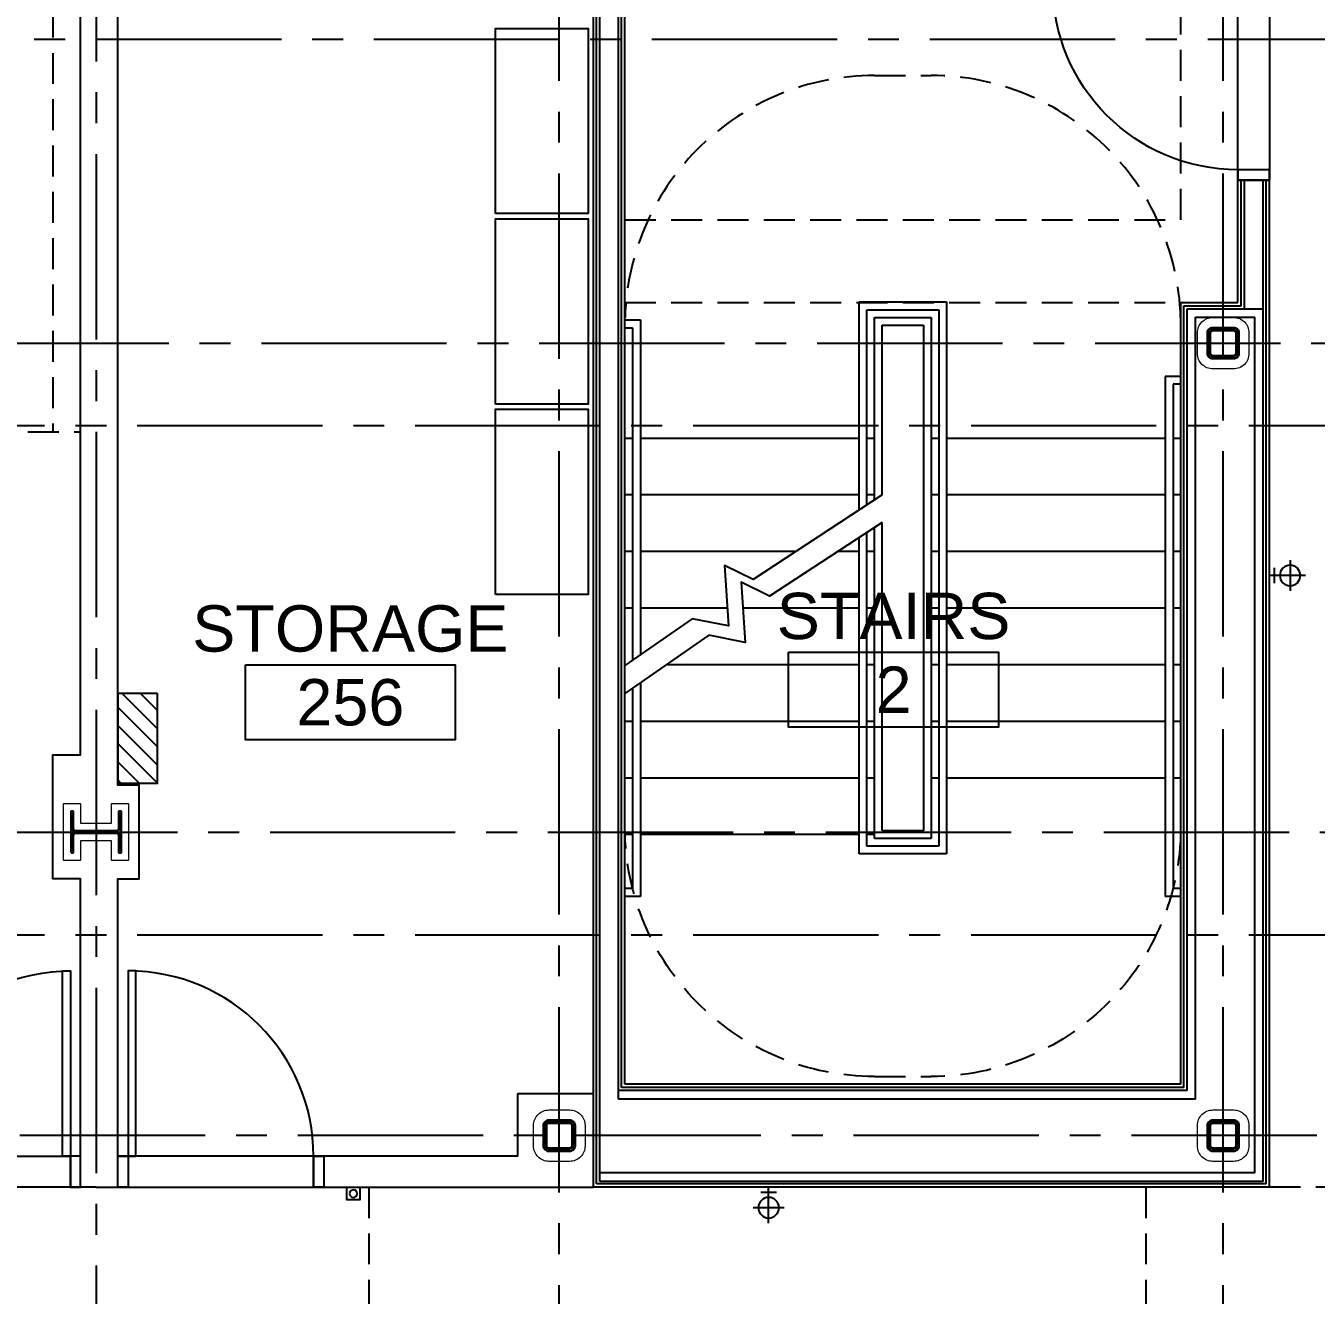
# Model space of a CAD drawing. Header units: inches. Extents: x 12000 to 16048, y 0 to 3185.
# Drawn here: x 15122.3 to 15373.1, y 1152.3 to 1398.9 of the extents above; entities that cross this region are included whole.
import ezdxf
from ezdxf.enums import TextEntityAlignment as Align

# ---------------------------------------------------------------- set-up
doc = ezdxf.new("R2010")
doc.units = ezdxf.units.IN
doc.header["$LTSCALE"] = 48
doc.header["$MEASUREMENT"] = 0
for name, pattern in [('CENTER2', [1.125, 0.75, -0.125, 0.125, -0.125]), ('HIDDEN', [0.375, 0.25, -0.125]), ('HIDDEN2', [0.1875, 0.125, -0.0625])]:
    doc.linetypes.add(name, pattern=pattern)
for name, color, linetype in [('_0_Objects', 8, 'Continuous'), ('A-Door', 8, 'Continuous'), ('A-Door-Head', 8, 'Continuous'), ('A-Flor-Case', 8, 'Continuous'), ('A-Flor-Hral', 8, 'Continuous'), ('A-Flor-Pfix', 8, 'Continuous'), ('A-Flor-Soffit', 8, 'HIDDEN2'), ('A-Flor-Spcl', 8, 'Continuous'), ('A-Flor-Strs', 8, 'Continuous'), ('A-Flor-Wall Mtd Fixture', 8, 'Continuous'), ('A-Grid(3-32)', 8, 'CENTER2'), ('A-Tag-Rm(3-32)', 8, 'Continuous'), ('A-Wall-Full', 8, 'Continuous'), ('A-Wall-Hatch', 8, 'Continuous'), ('S-Grid-Iden', 8, 'Continuous')]:
    doc.layers.add(name, color=color, linetype=linetype)
for name, color, linetype, lineweight in [('A-Detl-Hatch', 8, 'Continuous', 18), ('S-Detl-Hatch', 8, 'Continuous', 18), ('S-Detl-Wide', 8, 'Continuous', 35)]:
    doc.layers.add(name, color=color, linetype=linetype, lineweight=lineweight)
doc.styles.get("Standard").update_dxf_attribs({"font": 'arial.ttf'})

# ---------------------------------------------------------------- blocks, each defined once
blk = doc.blocks.new('stand-pipe')
for p, q in [((13.75, -16.77), (15.5, -16.77)), ((15.5, -19.27), (15.5, -16.77)), ((13.86, -19.27), (15.5, -19.27)), ((9.81, -24.31), (14.19, -24.31))]:
    blk.add_line(p, q)
for points in [[(10.2, -19.63), (10.13, -19.63), (10.25, -16.63)], [(10.25, -16.63), (10.75, -16.51), (12, -16.51)], [(10.25, -16.63), (12, -16.63)], [(10.75, -16.51), (10.75, -15.27)], [(13.75, -16.63), (13.25, -16.51), (12, -16.51)], [(13.75, -16.63), (12, -16.63)], [(13.25, -16.51), (13.25, -15.27)], [(13.8, -19.63), (13.87, -19.63), (13.75, -16.63)], [(10.13, -19.97), (10.13, -19.74), (12, -19.74)], [(11.28, -20.11), (10.13, -19.97), (12, -19.97)], [(10.15, -19.15), (12, -19.15)], [(10.2, -19.74), (10.2, -19.63)], [(10.2, -19.63), (12, -19.63)], [(13.85, -19.15), (12, -19.15)], [(13.8, -19.63), (12, -19.63)], [(13.87, -19.97), (13.87, -19.74), (12, -19.74)], [(12.72, -20.11), (13.87, -19.97), (12, -19.97)], [(13.8, -19.74), (13.8, -19.63)], [(11.28, -21.89), (11.28, -20.11), (12, -20.11)], [(11.28, -20.7), (12, -20.7)], [(11.54, -22.51), (12, -22.51)], [(12.72, -21.89), (12.72, -20.11), (12, -20.11)], [(12.72, -20.7), (12, -20.7)], [(12.46, -22.51), (12, -22.51)], [(9.5, -23.68), (14.5, -23.68)], [(11.54, -24.31), (11.54, -24.42), (12, -24.42)], [(11.65, -23.59), (12, -23.59)], [(12.35, -23.59), (12, -23.59)], [(12.46, -24.31), (12.46, -24.42), (12, -24.42)]]:
    blk.add_lwpolyline(points)
for points in [[(11.65, -23.68), (11.65, -23.59), (11.54, -23.59), (11.54, -22.51), (11.34, -22.51, -0.214855), (11.05, -22.38), (11.05, -21.89), (12, -21.89)], [(12.35, -23.68), (12.35, -23.59), (12.46, -23.59), (12.46, -22.51), (12.66, -22.51, 0.214855), (12.95, -22.38), (12.95, -21.89), (12, -21.89)], [(11.63, -24.42, 0.424993), (12, -24.77, 0.928807)], [(12.37, -24.42, -0.424993), (12, -24.77, -0.928807)]]:
    blk.add_lwpolyline(points, format="xyb")
for centre, radius in [((12, -12), 3.5), ((12, -12), 3), ((24, -12), 2.06)]:
    blk.add_circle(centre, radius)
for centre, start, end in [((10.15, -23.75), 173.8478, 239.132), ((13.85, -23.75), 300.868, 6.1522)]:
    blk.add_arc(centre, 0.649, start, end)
at = {"layer": 'Defpoints'}
blk.add_point((0, 0), dxfattribs=at)
blk = doc.blocks.new('st clearance 1')
at = {"linetype": 'HIDDEN2'}
blk.add_line((19.5, 48.5), (30.5, 48.5), dxfattribs=at)
for centre, start, end in [((19.5, 0), 90, 178.2277), ((30.5, 0), 1.7723, 90)]:
    blk.add_arc(centre, 48.5, start, end, dxfattribs=at)
blk = doc.blocks.new('st 2nd right')
at = {"layer": 'A-Flor-Hral'}
for p, q in [((45.5, 111.55), (45.5, 152)), ((45.5, 152), (62.5, 152)), ((47, 112.53), (47, 150.5)), ((47, 150.5), (61, 150.5)), ((61, 150.5), (61, 46.25)), ((62.5, 152), (62.5, 44.75)), ((0, 148.5), (3, 148.5)), ((3, 148.5), (3, 83.47)), ((48.5, 113.52), (48.5, 149)), ((48.5, 149), (59.5, 149)), ((59.5, 149), (59.5, 47.75)), ((0, 147), (1.5, 147)), ((1.5, 147), (1.5, 82.43)), ((50, 114.5), (50, 147.5)), ((50, 147.5), (58, 147.5)), ((58, 147.5), (58, 49.25)), ((105, 137.5), (105, 36.5)), ((108, 137.5), (105, 137.5)), ((106.5, 136), (106.5, 38)), ((108, 136), (106.5, 136)), ((48.5, 47.75), (48.5, 108.18)), ((50, 49.25), (50, 109.16)), ((45.5, 44.75), (45.5, 106.21)), ((47, 46.25), (47, 107.2)), ((3, 78.01), (3, 36.5)), ((1.5, 76.97), (1.5, 38)), ((59.5, 47.75), (48.5, 47.75)), ((58, 49.25), (50, 49.25)), ((61, 46.25), (47, 46.25)), ((62.5, 44.75), (45.5, 44.75)), ((1.5, 38), (0, 38)), ((108, 38), (106.5, 38)), ((3, 36.5), (0, 36.5)), ((108, 36.5), (105, 36.5))]:
    blk.add_line(p, q, dxfattribs=at)
for points in [[(50, 114.5), (24.9, 98.04), (19.35, 100.77), (20.12, 89.05), (13.06, 90.45), (0, 81.39)], [(50, 109.16), (28.12, 94.82), (22.57, 97.55), (23.34, 85.83), (16.29, 87.23), (0, 75.93)]]:
    blk.add_lwpolyline(points, dxfattribs=at)
at = {"layer": 'A-Flor-Strs'}
for p, q in [((1.5, 125.5), (0, 125.5)), ((45.5, 125.5), (3, 125.5)), ((48.5, 125.5), (47, 125.5)), ((61, 125.5), (59.5, 125.5)), ((105, 125.5), (62.5, 125.5)), ((108, 125.5), (106.5, 125.5)), ((1.5, 114.5), (0, 114.5)), ((45.5, 114.5), (3, 114.5)), ((48.5, 114.5), (47, 114.5)), ((61, 114.5), (59.5, 114.5)), ((105, 114.5), (62.5, 114.5)), ((108, 114.5), (106.5, 114.5)), ((1.5, 103.5), (0, 103.5)), ((33.23, 103.5), (3, 103.5)), ((45.5, 103.5), (41.36, 103.5)), ((48.5, 103.5), (47, 103.5)), ((61, 103.5), (59.5, 103.5)), ((105, 103.5), (62.5, 103.5)), ((108, 103.5), (106.5, 103.5)), ((1.5, 92.5), (0, 92.5)), ((19.89, 92.5), (3, 92.5)), ((45.5, 92.5), (22.9, 92.5)), ((48.5, 92.5), (47, 92.5)), ((61, 92.5), (59.5, 92.5)), ((105, 92.5), (62.5, 92.5)), ((108, 92.5), (106.5, 92.5)), ((45.5, 81.5), (8.03, 81.5)), ((48.5, 81.5), (47, 81.5)), ((61, 81.5), (59.5, 81.5)), ((105, 81.5), (62.5, 81.5)), ((108, 81.5), (106.5, 81.5)), ((1.5, 70.5), (0, 70.5)), ((45.5, 70.5), (3, 70.5)), ((48.5, 70.5), (47, 70.5)), ((61, 70.5), (59.5, 70.5)), ((105, 70.5), (62.5, 70.5)), ((108, 70.5), (106.5, 70.5)), ((1.5, 59.5), (0, 59.5)), ((45.5, 59.5), (3, 59.5)), ((48.5, 59.5), (47, 59.5)), ((61, 59.5), (59.5, 59.5)), ((105, 59.5), (62.5, 59.5)), ((108, 59.5), (106.5, 59.5)), ((1.5, 48.5), (0, 48.5)), ((45.5, 48.5), (3, 48.5)), ((48.5, 48.5), (47, 48.5))]:
    blk.add_line(p, q, dxfattribs=at)
at = {"layer": 'A-Flor-Pfix', "xscale": -1, "rotation": 90}
blk.add_blockref('stand-pipe', (0, 246), dxfattribs=at)
at = {"layer": 'A-Flor-Strs', "linetype": 'HIDDEN2'}
blk.add_blockref('st clearance 1', (29, 147.5), dxfattribs=at)
at = {"layer": 'A-Flor-Strs', "linetype": 'HIDDEN2', "xscale": -1, "rotation": 180}
blk.add_blockref('st clearance 1', (29, 50), dxfattribs=at)
blk = doc.blocks.new('Door 36in')
blk.add_lwpolyline([(0, 36), (1.5, 36), (1.5, 0), (0, 0)], close=True)
blk.add_arc((0, 0), 36, 0, 90)
blk = doc.blocks.new('2ND FLOOR CORE & SHELL')
at = {"layer": 'A-Door'}
blk.add_lwpolyline([(11342.37, -8673.05), (11348.5, -8673.05), (11348.5, -8671.05), (11342.37, -8671.05)], close=True, dxfattribs=at)
at = {"layer": 'A-Door-Head'}
blk.add_lwpolyline([(11342.37, -8633.05), (11348.5, -8633.05), (11348.5, -8673.05), (11342.37, -8673.05)], close=True, dxfattribs=at)
at = {"layer": 'A-Flor-Soffit'}
for p, q in [((11331.25, -8680.78), (11331.25, -8631.05)), ((11223.25, -8680.78), (11331.25, -8680.78)), ((11223.25, -8696.84), (11331.25, -8696.84))]:
    blk.add_line(p, q, dxfattribs=at)
at = {"layer": 'A-Wall-Full'}
for p, q in [((11217.12, -8868.75), (11217.12, -8582.75)), ((11223.25, -8848.75), (11223.25, -8592)), ((11342.37, -8673.05), (11348.5, -8673.05)), ((11342.37, -8696.84), (11342.37, -8673.05)), ((11348.5, -8868.75), (11348.5, -8673.05)), ((11331.25, -8848.75), (11331.25, -8696.84)), ((11331.25, -8696.84), (11342.37, -8696.84)), ((11331.25, -8848.75), (11223.25, -8848.75)), ((11348.5, -8868.75), (11217.12, -8868.75))]:
    blk.add_line(p, q, dxfattribs=at)
at = {"layer": 'A-Wall-Hatch'}
for p, q in [((11217.75, -8868.13), (11217.75, -8586.5)), ((11218.37, -8867.63), (11218.37, -8587.13)), ((11222, -8851.63), (11222, -8590.75)), ((11222.62, -8849.38), (11222.62, -8591.38)), ((11343, -8697.47), (11343, -8673.05)), ((11343.62, -8698.09), (11343.62, -8673.05)), ((11347.25, -8867.63), (11347.25, -8673.05)), ((11347.87, -8868.13), (11347.87, -8673.05)), ((11331.87, -8849.38), (11331.87, -8697.47)), ((11331.87, -8697.47), (11343, -8697.47)), ((11332.5, -8850), (11332.5, -8698.09)), ((11332.5, -8698.09), (11347.25, -8698.09)), ((11334.12, -8851.63), (11334.12, -8699.72)), ((11334.12, -8699.72), (11345.62, -8699.72)), ((11345.62, -8866), (11345.62, -8699.72)), ((11332.5, -8850), (11222, -8850)), ((11331.87, -8849.38), (11222.62, -8849.38)), ((11334.12, -8851.63), (11222, -8851.63)), ((11345.62, -8866), (11218.37, -8866)), ((11347.25, -8867.63), (11218.37, -8867.63)), ((11347.87, -8868.13), (11217.75, -8868.13))]:
    blk.add_line(p, q, dxfattribs=at)
blk.add_blockref('st 2nd right', (11223.25, -8848.75))
at = {"layer": 'A-Door', "xscale": -1, "rotation": 90}
blk.add_blockref('Door 36in', (11342.37, -8635.05), dxfattribs=at)
blk = doc.blocks.new('*U26')
at = {"layer": 'A-Detl-Hatch'}
h = blk.add_hatch(dxfattribs=at)
h.set_pattern_fill('ANSI32', color=256, scale=6, style=0)
h.set_pattern_definition([(45, (-3, 0), (-1.591, 1.591), []), (45, (-1.9393, 0), (-1.591, 1.591), [])])
edge = h.paths.add_edge_path(flags=16)
edge.add_line((-2, -0.5), (2, -0.5))
edge.add_arc((2, -1), 0.5, 0, 90, ccw=False)
edge.add_line((2.5, -1), (2.5, -5))
edge.add_arc((2, -5), 0.5, -90, 0, ccw=False)
edge.add_line((2, -5.5), (-2, -5.5))
edge.add_arc((-2, -5), 0.5, 180, 270, ccw=False)
edge.add_line((-2.5, -5), (-2.5, -1))
edge.add_arc((-2, -1), 0.5, 90, 180, ccw=False)
edge = h.paths.add_edge_path()
edge.add_line((-2, 0), (2, 0))
edge.add_arc((2, -1), 1, 0, 90, ccw=False)
edge.add_line((3, -1), (3, -5))
edge.add_arc((2, -5), 1, -90, 0, ccw=False)
edge.add_line((2, -6), (-2, -6))
edge.add_arc((-2, -5), 1, 180, 270, ccw=False)
edge.add_line((-3, -5), (-3, -1))
edge.add_arc((-2, -1), 1, 90, 180, ccw=False)
at = {"linetype": 'ByBlock'}
for points in [[(-2, 0), (2, 0, -0.414214), (3, -1), (3, -5, -0.414214), (2, -6), (-2, -6, -0.414214), (-3, -5), (-3, -1, -0.414214)], [(-2, -0.5), (2, -0.5, -0.414214), (2.5, -1), (2.5, -5, -0.414214), (2, -5.5), (-2, -5.5, -0.414214), (-2.5, -5), (-2.5, -1, -0.414214)]]:
    blk.add_lwpolyline(points, format="xyb", close=True, dxfattribs=at)
blk = doc.blocks.new('HSS 6X6')
at = {"layer": 'S-Detl-Hatch'}
blk.add_lwpolyline([(13836.95, -7384.91), (13840.95, -7384.91, -0.414214), (13843.95, -7387.91), (13843.95, -7391.91, -0.414214), (13840.95, -7394.91), (13836.95, -7394.91, -0.414214), (13833.95, -7391.91), (13833.95, -7387.91, -0.414214)], format="xyb", close=True, dxfattribs=at)
at = {"layer": 'S-Detl-Wide'}
blk.add_blockref('*U26', (13838.95, -7386.91), dxfattribs=at)
blk = doc.blocks.new('*U9')
at = {"layer": 'A-Detl-Hatch'}
h = blk.add_hatch(dxfattribs=at)
h.set_pattern_fill('ANSI32', color=256, scale=6, style=0)
h.set_pattern_definition([(45, (0, -4.865), (-1.591, 1.591), []), (45, (1.0607, -4.865), (-1.591, 1.591), [])])
edge = h.paths.add_edge_path()
edge.add_line((3.98, -9.73), (3.98, -9.295))
edge.add_line((3.98, -9.295), (0.645, -9.295))
edge.add_arc((0.645, -8.795), 0.5, 180, 270, ccw=False)
edge.add_line((0.145, -8.795), (0.145, -0.935))
edge.add_arc((0.645, -0.935), 0.5, 90, 180, ccw=False)
edge.add_line((0.645, -0.435), (3.98, -0.435))
edge.add_line((3.98, -0.435), (3.98, 0))
edge.add_line((3.98, 0), (-3.98, 0))
edge.add_line((-3.98, 0), (-3.98, -0.435))
edge.add_line((-3.98, -0.435), (-0.645, -0.435))
edge.add_arc((-0.645, -0.935), 0.5, 0, 90, ccw=False)
edge.add_line((-0.145, -0.935), (-0.145, -8.795))
edge.add_arc((-0.645, -8.795), 0.5, -90, 0, ccw=False)
edge.add_line((-0.645, -9.295), (-3.98, -9.295))
edge.add_line((-3.98, -9.295), (-3.98, -9.73))
edge.add_line((-3.98, -9.73), (3.98, -9.73))
at = {"linetype": 'ByBlock'}
blk.add_lwpolyline([(3.98, -9.73), (3.98, -9.295), (0.645, -9.295, -0.4142136), (0.145, -8.795), (0.145, -0.935, -0.4142136), (0.645, -0.435), (3.98, -0.435), (3.98, 0), (-3.98, 0), (-3.98, -0.435), (-0.645, -0.435, -0.4142136), (-0.145, -0.935), (-0.145, -8.795, -0.4142136), (-0.645, -9.295), (-3.98, -9.295), (-3.98, -9.73)], format="xyb", close=True, dxfattribs=at)
blk = doc.blocks.new('W10X33')
at = {"layer": 'S-Detl-Hatch'}
blk.add_lwpolyline([(13773.28, -7309.78), (13773.28, -7306.34), (13769.45, -7306.34), (13769.45, -7300.48), (13773.28, -7300.48), (13773.28, -7297.05), (13762.32, -7297.05), (13762.32, -7300.48), (13766.16, -7300.48), (13766.16, -7306.34), (13762.32, -7306.34), (13762.32, -7309.78)], close=True, dxfattribs=at)
at = {"layer": 'S-Detl-Wide'}
blk.add_blockref('*U9', (13767.8, -7298.55), dxfattribs=at)
blk = doc.blocks.new('2ND FLOOR - STRUCTURAL GRID')
at = {"layer": 'A-Grid(3-32)'}
for p, q in [((11120.5, -7426.01), (11120.5, -9409.77)), ((11210.5, -9409.77), (11210.5, -7426.01)), ((11339.5, -9409.77), (11339.5, -7426.01)), ((11912.5, -8645.75), (8104.5, -8645.75)), ((8128.61, -8704.75), (11888.38, -8704.75)), ((8104.5, -8720.75), (11912.5, -8720.75)), ((8130.3, -8799.75), (11886.7, -8799.75)), ((8104.5, -8819.75), (11912.5, -8819.75)), ((11897.69, -8858.75), (8119.31, -8858.75))]:
    blk.add_line(p, q, dxfattribs=at)
at = {"rotation": 270}
blk.add_blockref('W10X33', (18423.91, 4968.05), dxfattribs=at)
at = {"layer": 'S-Grid-Iden'}
for p in [(-2499.45, -1314.84), (-2628.45, -1468.84), (-2499.45, -1468.84), (-2499.45, -1468.84)]:
    blk.add_blockref('HSS 6X6', p, dxfattribs=at)
blk = doc.blocks.new('36in door')
blk.add_lwpolyline([(-1.5, -36), (0, -36), (0, 0), (-1.5, 0)], close=True)
blk.add_arc((0, 0), 36, 180, 270)
blk = doc.blocks.new('King Studio 1')
at = {"layer": 'A-Door'}
blk.add_lwpolyline([(221, 6), (219, 6), (219, 0), (221, 0)], close=True, dxfattribs=at)
at = {"layer": 'A-Door-Head'}
blk.add_lwpolyline([(183, 6), (219, 6), (219, 0), (183, 0)], close=True, dxfattribs=at)
at = {"layer": 'A-Flor-Soffit'}
for p, q in [((215.63, 247.38), (215.63, 146.75)), ((111.74, 146.75), (221, 146.75))]:
    blk.add_line(p, q, dxfattribs=at)
at = {"layer": 'A-Wall-Full'}
for p, q in [((219, 0), (219, 6)), ((221, 6), (219, 6)), ((224, 0), (219, 0))]:
    blk.add_line(p, q, dxfattribs=at)
blk.add_lwpolyline([(221, 6), (221, 59.9), (215.63, 59.9), (215.63, 84), (221, 84), (221, 247.38)], dxfattribs=at)
at = {"layer": 'A-Door', "xscale": -1, "rotation": 180.0000000000306}
blk.add_blockref('36in door', (219, 6), dxfattribs=at)
blk = doc.blocks.new('storage 3')
at = {"layer": 'A-Door'}
for points in [[(-92.37, 6), (-90.37, 6), (-90.37, 0), (-92.37, 0)], [(-54.37, 6), (-52.37, 6), (-52.37, 0), (-54.37, 0)]]:
    blk.add_lwpolyline(points, close=True, dxfattribs=at)
at = {"layer": 'A-Door-Head'}
blk.add_lwpolyline([(-54.37, 6), (-90.37, 6), (-90.37, 0), (-54.37, 0)], close=True, dxfattribs=at)
at = {"layer": 'A-Wall-Full'}
for p, q in [((0, 18.13), (-14.75, 18.13)), ((-90.37, 6), (-90.37, 0)), ((-54.37, 6), (-54.37, 0)), ((-96.62, 0), (-90.37, 0)), ((-54.37, 0), (0, 0))]:
    blk.add_line(p, q, dxfattribs=at)
for points in [[(-90.37, 6), (-92.37, 6), (-92.37, 59.9), (-88.26, 59.9), (-88.26, 78.11), (-92.37, 78.11), (-92.37, 263.17), (0, 263.17)], [(-14.75, 18.13), (-14.75, 6), (-54.37, 6)]]:
    blk.add_lwpolyline(points, dxfattribs=at)
at = {"layer": 'A-Door', "rotation": 180}
blk.add_blockref('36in door', (-90.37, 6), dxfattribs=at)
blk = doc.blocks.new('Rm Tag')
blk.add_lwpolyline([(-0.2124, 0.0759), (0.2124, 0.0759), (0.2124, -0.0759), (-0.2124, -0.0759)], close=True)
for p in [(0, 0.2858), (0, 0.1493), (0, 0)]:
    blk.add_attdef('XXX', text='', height=0.0938).set_placement(p, align=Align.MIDDLE_CENTER)
blk = doc.blocks.new('door sign light')
at = {"layer": 'A-Flor-Wall Mtd Fixture'}
blk.add_lwpolyline([(-1.25, -2.5), (1.25, -2.5), (1.25, 0), (-1.25, 0)], close=True, dxfattribs=at)
blk.add_circle((0, -1.25), 0.75, dxfattribs=at)
blk = doc.blocks.new('wall sconce typ')
for p, q in [((0, 7), (0, 0)), ((3, 4), (-3, 4)), ((-1.5, 1), (1.5, 1))]:
    blk.add_line(p, q)
blk.add_circle((0, 4), 2)
blk = doc.blocks.new('guest corridor ceiling layout')
at = {"layer": 'A-Flor-Soffit'}
for p, q in [((-511, -1013), (-511, -1073)), ((-360, -1013), (-360, -1073)), ((-276, -1013), (-336, -1013))]:
    blk.add_line(p, q, dxfattribs=at)
at = {"layer": 'A-Flor-Soffit', "xscale": -1, "rotation": 180}
blk.add_blockref('door sign light', (-514, -1015.5), dxfattribs=at)
at = {"layer": 'A-Flor-Wall Mtd Fixture', "xscale": -1, "rotation": 180}
blk.add_blockref('wall sconce typ', (-433.32, -1013), dxfattribs=at)

msp = doc.modelspace()

# ---------------------------------------------------------------- hatches: boundary and pattern name
at = {"layer": 'A-Flor-Spcl'}
h = msp.add_hatch(dxfattribs=at)
h.set_pattern_fill('ANSI31', color=256, scale=20, angle=-450, style=0)
h.set_pattern_definition([(315, (13166.65, -6956.405), (1.76776695, 1.76776695), [])])
h.paths.add_polyline_path([(15147.8632, 1269.2323), (15147.8632, 1251.7021), (15140.2729, 1251.7021), (15140.2729, 1269.2323)])

# ---------------------------------------------------------------- linework, layer by layer
at = {"layer": 'A-Flor-Case'}
for points in [[(15213.625, 1362.4222), (15213.625, 1398.4222), (15231.625, 1398.4222), (15231.625, 1362.4222)], [(15213.625, 1325.4222), (15213.625, 1361.4222), (15231.625, 1361.4222), (15231.625, 1325.4222)], [(15213.625, 1288.4222), (15213.625, 1324.4222), (15231.625, 1324.4222), (15231.625, 1288.4222)]]:
    msp.add_lwpolyline(points, close=True, dxfattribs=at)
at = {"layer": 'A-Flor-Spcl'}
msp.add_lwpolyline([(15147.8632, 1269.2323), (15147.8632, 1251.7021), (15140.2729, 1251.7021), (15140.2729, 1269.2323)], close=True, dxfattribs=at)

# ---------------------------------------------------------------- block references
at = {"layer": '_0_Objects', "linetype": 'HIDDEN'}
msp.add_blockref('2ND FLOOR - STRUCTURAL GRID', (4015.5006, 10042.0072), dxfattribs=at)
at = {"layer": '_0_Objects'}
for name, p in [('2ND FLOOR CORE & SHELL', (4015.5006, 10042.0072)), ('King Studio 1', (14912, 1173.2572)), ('storage 3', (15232.625, 1173.2572))]:
    msp.add_blockref(name, p, dxfattribs=at)
at = {"layer": 'A-Flor-Soffit'}
msp.add_blockref('guest corridor ceiling layout', (15700, 2186.2572), dxfattribs=at)
at = {"layer": 'A-Flor-Wall Mtd Fixture', "xscale": -1, "rotation": 270}
msp.add_blockref('wall sconce typ', (15364, 1292.1072), dxfattribs=at)
at = {"layer": 'A-Tag-Rm(3-32)'}
ref = msp.add_blockref('Rm Tag', (15290.9549, 1269.9178), dxfattribs=dict(at, xscale=96, yscale=96, zscale=96))
ref.add_attrib('XXX', 'STAIRS', dxfattribs={"layer": '0', "height": 9}).set_placement((15290.9549, 1284.2487), align=Align.MIDDLE_CENTER)
ref.add_attrib('XXX', '2', dxfattribs={"layer": '0', "height": 9}).set_placement((15290.9549, 1269.9178), align=Align.MIDDLE_CENTER)
ref = msp.add_blockref('Rm Tag', (15185.4112, 1267.4804), dxfattribs=dict(at, xscale=96, yscale=96, zscale=96))
ref.add_attrib('XXX', 'STORAGE', dxfattribs={"layer": '0', "height": 9}).set_placement((15185.4112, 1281.8114), align=Align.MIDDLE_CENTER)
ref.add_attrib('XXX', '256', dxfattribs={"layer": '0', "height": 9}).set_placement((15185.4112, 1267.4804), align=Align.MIDDLE_CENTER)

doc.saveas('drawing.dxf')
